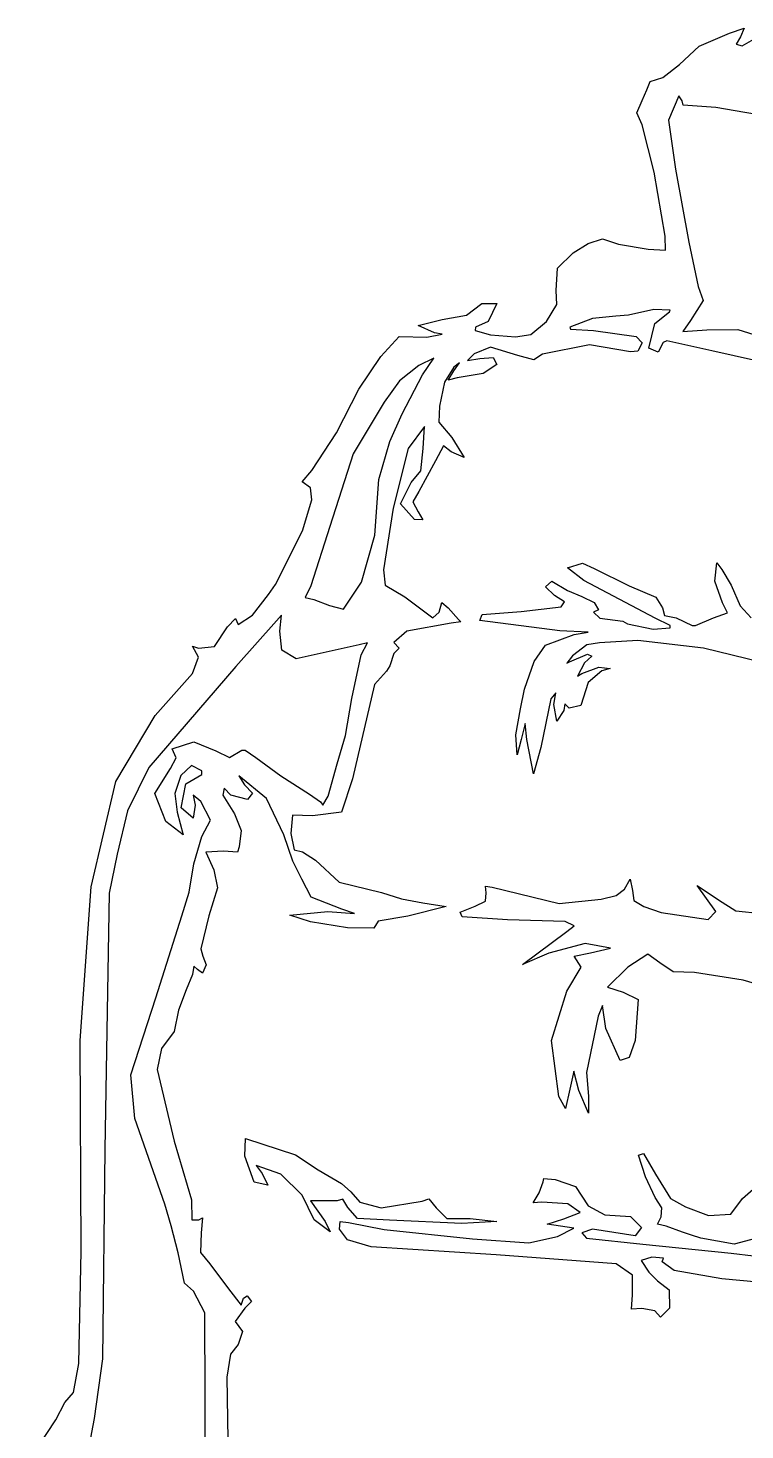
# Model space of a CAD drawing. Header units: centimetres. Extents: x 0 to 27.5, y -5.9 to 8.
# Drawn here: x 20.873 to 22.046, y 4.172 to 6.466 of the extents above; entities that cross this region are included whole.
import ezdxf

# ---------------------------------------------------------------- set-up
doc = ezdxf.new("R2010")
doc.units = ezdxf.units.CM
doc.header["$MEASUREMENT"] = 0
doc.layers.add('digi3 v3_Sketch1', color=7, linetype='Continuous')

msp = doc.modelspace()

# ---------------------------------------------------------------- linework, layer by layer
at = {"layer": 'digi3 v3_Sketch1'}
for p, q in [((21.9709, 6.4369), (22.0205, 6.458)), ((22.0205, 6.458), (22.0441, 6.4665)), ((22.0381, 6.4522), (22.0311, 6.4402)), ((22.0441, 6.4665), (22.0381, 6.4522)), ((22.041, 6.4373), (22.0601, 6.4485)), ((21.9385, 6.4069), (21.9709, 6.4369)), ((22.0311, 6.4402), (22.041, 6.4373)), ((21.9111, 6.3857), (21.9385, 6.4069)), ((21.8851, 6.3651), (21.8907, 6.3791)), ((21.8907, 6.3791), (21.9111, 6.3857)), ((21.8777, 6.3477), (21.8851, 6.3651)), ((21.8688, 6.3277), (21.8777, 6.3477)), ((21.9372, 6.3556), (21.9206, 6.3156)), ((21.9431, 6.3474), (21.9372, 6.3556)), ((21.9443, 6.3402), (21.9431, 6.3474)), ((21.9981, 6.3363), (21.9443, 6.3402)), ((22.2774, 6.2881), (21.9981, 6.3363)), ((21.8772, 6.3078), (21.8688, 6.3277)), ((21.9206, 6.3156), (21.9319, 6.2354)), ((21.8973, 6.2307), (21.8772, 6.3078)), ((21.915, 6.1258), (21.8973, 6.2307)), ((21.9319, 6.2354), (21.9536, 6.116)), ((21.7648, 6.0988), (21.7891, 6.1136)), ((21.7891, 6.1136), (21.8125, 6.1215)), ((21.8125, 6.1215), (21.8388, 6.1129)), ((21.8388, 6.1129), (21.8875, 6.1046)), ((21.8875, 6.1046), (21.9157, 6.1027)), ((21.9157, 6.1027), (21.915, 6.1258)), ((21.9536, 6.116), (21.9693, 6.0433)), ((21.7391, 6.0735), (21.7648, 6.0988)), ((21.7366, 6.0369), (21.7391, 6.0735)), ((21.738, 6.0138), (21.7366, 6.0369)), ((21.9693, 6.0433), (21.977, 6.0203)), ((21.5901, 5.9967), (21.615, 6.0157)), ((21.615, 6.0157), (21.6395, 6.0157)), ((21.6395, 6.0157), (21.6253, 5.9864)), ((21.7212, 5.9863), (21.738, 6.0138)), ((21.977, 6.0203), (21.9566, 5.9877)), ((21.5112, 5.9794), (21.5502, 5.9892)), ((21.5502, 5.9892), (21.5901, 5.9967)), ((21.7963, 5.9913), (21.7591, 5.977)), ((21.8345, 5.9949), (21.7963, 5.9913)), ((21.8552, 5.9967), (21.8345, 5.9949)), ((21.8967, 6.0056), (21.8552, 5.9967)), ((21.9233, 6.0049), (21.8967, 6.0056)), ((21.8981, 5.9828), (21.9219, 6.0022)), ((21.9219, 6.0022), (21.9233, 6.0049)), ((21.5378, 5.9679), (21.5112, 5.9794)), ((21.5502, 5.9655), (21.5378, 5.9679)), ((21.6049, 5.9769), (21.6042, 5.9714)), ((21.6042, 5.9714), (21.6293, 5.9642)), ((21.6253, 5.9864), (21.6049, 5.9769)), ((21.6956, 5.9651), (21.7212, 5.9863)), ((21.7591, 5.977), (21.7602, 5.9737)), ((21.7602, 5.9737), (21.7979, 5.9716)), ((21.7979, 5.9716), (21.8674, 5.9618)), ((21.8886, 5.9423), (21.8981, 5.9828)), ((21.9566, 5.9877), (21.9438, 5.9697)), ((21.9438, 5.9697), (21.9832, 5.9728)), ((21.9832, 5.9728), (22.034, 5.9731)), ((22.034, 5.9731), (22.0931, 5.9545)), ((21.4501, 5.9287), (21.48, 5.9617)), ((21.48, 5.9617), (21.5254, 5.9604)), ((21.5254, 5.9604), (21.5502, 5.9655)), ((21.6293, 5.9444), (21.6029, 5.9334)), ((21.6293, 5.9642), (21.6704, 5.9611)), ((21.6742, 5.9304), (21.6293, 5.9444)), ((21.6704, 5.9611), (21.6956, 5.9651)), ((21.7914, 5.948), (21.7143, 5.9328)), ((21.8586, 5.9367), (21.7914, 5.948)), ((21.8674, 5.9618), (21.8775, 5.9513)), ((21.8775, 5.9513), (21.8706, 5.9375)), ((21.9118, 5.952), (21.9034, 5.9358)), ((21.9178, 5.9547), (21.9118, 5.952)), ((21.9916, 5.9379), (21.9178, 5.9547)), ((21.4141, 5.8755), (21.4501, 5.9287)), ((21.5365, 5.9261), (21.5121, 5.914)), ((21.5179, 5.8987), (21.5365, 5.9261)), ((21.6029, 5.9334), (21.592, 5.9224)), ((21.592, 5.9224), (21.6122, 5.9254)), ((21.6122, 5.9254), (21.6338, 5.927)), ((21.6338, 5.927), (21.6396, 5.9158)), ((21.7001, 5.9234), (21.6742, 5.9304)), ((21.7143, 5.9328), (21.7001, 5.9234)), ((21.8706, 5.9375), (21.8586, 5.9367)), ((21.9034, 5.9358), (21.8886, 5.9423)), ((22.1374, 5.9051), (21.9916, 5.9379)), ((21.5121, 5.914), (21.4805, 5.8891)), ((21.485, 5.8349), (21.5179, 5.8987)), ((21.5694, 5.9117), (21.5544, 5.8868)), ((21.5603, 5.8902), (21.5694, 5.9052)), ((21.5787, 5.9187), (21.5694, 5.9117)), ((21.5694, 5.9052), (21.5787, 5.9187)), ((21.6172, 5.9011), (21.5749, 5.8941)), ((21.6396, 5.9158), (21.6172, 5.9011)), ((21.3777, 5.804), (21.4141, 5.8755)), ((21.4805, 5.8891), (21.4552, 5.8539)), ((21.5544, 5.8868), (21.5459, 5.8477)), ((21.5749, 5.8941), (21.5603, 5.8902)), ((21.4552, 5.8539), (21.4048, 5.7694)), ((21.4648, 5.7899), (21.485, 5.8349)), ((21.5459, 5.8477), (21.5447, 5.8212)), ((21.5212, 5.8143), (21.4947, 5.7785)), ((21.5195, 5.7782), (21.5212, 5.8143)), ((21.5447, 5.8212), (21.5663, 5.7963)), ((21.3371, 5.7421), (21.3777, 5.804)), ((21.4466, 5.7275), (21.4648, 5.7899)), ((21.5524, 5.7826), (21.5396, 5.7579)), ((21.5653, 5.7729), (21.5524, 5.7826)), ((21.5663, 5.7963), (21.5864, 5.7636)), ((21.4048, 5.7694), (21.3668, 5.6507)), ((21.4947, 5.7785), (21.4703, 5.6806)), ((21.5152, 5.7419), (21.5195, 5.7782)), ((21.5864, 5.7636), (21.5653, 5.7729)), ((21.3213, 5.7236), (21.3371, 5.7421)), ((21.4995, 5.7228), (21.5152, 5.7419)), ((21.5396, 5.7579), (21.512, 5.7082)), ((21.3352, 5.7137), (21.3213, 5.7236)), ((21.3374, 5.6944), (21.3352, 5.7137)), ((21.4401, 5.6367), (21.4466, 5.7275)), ((21.4824, 5.6878), (21.4995, 5.7228)), ((21.322, 5.6437), (21.3374, 5.6944)), ((21.512, 5.7082), (21.5025, 5.6911)), ((21.5025, 5.6911), (21.5109, 5.6747)), ((21.4703, 5.6806), (21.4542, 5.5795)), ((21.5048, 5.6621), (21.4824, 5.6878)), ((21.5109, 5.6747), (21.5187, 5.6618)), ((21.3668, 5.6507), (21.3353, 5.5537)), ((21.5187, 5.6618), (21.5048, 5.6621)), ((21.2779, 5.556), (21.322, 5.6437)), ((21.4186, 5.5597), (21.4401, 5.6367)), ((21.4542, 5.5795), (21.4569, 5.5546)), ((21.7554, 5.5831), (21.7797, 5.5908)), ((21.7822, 5.5624), (21.7554, 5.5831)), ((21.7797, 5.5908), (21.7989, 5.5819)), ((21.7989, 5.5819), (21.8562, 5.5534)), ((21.9961, 5.561), (21.9998, 5.591)), ((21.9998, 5.591), (22.008, 5.5803)), ((22.008, 5.5803), (22.0229, 5.5547)), ((21.2665, 5.5395), (21.2779, 5.556)), ((21.3353, 5.5537), (21.3261, 5.5347)), ((21.389, 5.5153), (21.4186, 5.5597)), ((21.4186, 5.5597), (21.4186, 5.5597)), ((21.4569, 5.5546), (21.4891, 5.5355)), ((21.7196, 5.5518), (21.7299, 5.5611)), ((21.7299, 5.5611), (21.7556, 5.5461)), ((21.8985, 5.5008), (21.7822, 5.5624)), ((21.8562, 5.5534), (21.8998, 5.5348)), ((22.0091, 5.5256), (21.9961, 5.561)), ((22.0229, 5.5547), (22.0379, 5.5206)), ((21.24, 5.5056), (21.2665, 5.5395)), ((21.3261, 5.5347), (21.3403, 5.5313)), ((21.3403, 5.5313), (21.366, 5.5213)), ((21.4891, 5.5355), (21.524, 5.5096)), ((21.7342, 5.5376), (21.7196, 5.5518)), ((21.7502, 5.5276), (21.7342, 5.5376)), ((21.7556, 5.5461), (21.7787, 5.536)), ((21.7787, 5.536), (21.799, 5.5262)), ((21.8998, 5.5348), (21.9105, 5.5178)), ((21.366, 5.5213), (21.389, 5.5153)), ((21.524, 5.5096), (21.535, 5.5014)), ((21.535, 5.5014), (21.5454, 5.5106)), ((21.5454, 5.5106), (21.5497, 5.5262)), ((21.5497, 5.5262), (21.5599, 5.5176)), ((21.5599, 5.5176), (21.5773, 5.4983)), ((21.6121, 5.4968), (21.616, 5.5069)), ((21.616, 5.5069), (21.6794, 5.5113)), ((21.6794, 5.5113), (21.745, 5.5192)), ((21.745, 5.5192), (21.7502, 5.5276)), ((21.8061, 5.5142), (21.7976, 5.5107)), ((21.7976, 5.5107), (21.8082, 5.5004)), ((21.799, 5.5262), (21.8061, 5.5142)), ((21.9105, 5.5178), (21.9141, 5.5052)), ((21.9939, 5.5014), (22.0168, 5.5095)), ((22.0168, 5.5095), (22.0091, 5.5256)), ((22.0379, 5.5206), (22.0559, 5.5014)), ((21.1779, 5.4541), (21.1991, 5.4862)), ((21.1991, 5.4862), (21.2124, 5.4999)), ((21.2124, 5.4999), (21.2166, 5.4902)), ((21.2796, 5.4964), (21.2128, 5.4216)), ((21.2166, 5.4902), (21.24, 5.5056)), ((21.2873, 5.5055), (21.2796, 5.4964)), ((21.2848, 5.4795), (21.2873, 5.5055)), ((21.5648, 5.4925), (21.4924, 5.4796)), ((21.5811, 5.4947), (21.5648, 5.4925)), ((21.5773, 5.4983), (21.5811, 5.4947)), ((21.7429, 5.4797), (21.6121, 5.4968)), ((21.8082, 5.5004), (21.8461, 5.4959)), ((21.8461, 5.4959), (21.8536, 5.4913)), ((21.8536, 5.4913), (21.8954, 5.4826)), ((21.8954, 5.4826), (21.9234, 5.4849)), ((21.9234, 5.4888), (21.8985, 5.5008)), ((21.9141, 5.5052), (21.9329, 5.5014)), ((21.9234, 5.4849), (21.9234, 5.4888)), ((21.9329, 5.5014), (21.959, 5.4889)), ((21.959, 5.4889), (21.9648, 5.4889)), ((21.9648, 5.4889), (21.9939, 5.5014)), ((21.2883, 5.4482), (21.2848, 5.4795)), ((21.4924, 5.4796), (21.4711, 5.4606)), ((21.7192, 5.4566), (21.7665, 5.4741)), ((21.7893, 5.4775), (21.7429, 5.4797)), ((21.7665, 5.4741), (21.7893, 5.4775)), ((21.8703, 5.4641), (21.8077, 5.4603)), ((21.978, 5.4517), (21.8703, 5.4641)), ((21.1517, 5.4368), (21.1422, 5.4547)), ((21.1422, 5.4547), (21.1517, 5.4517)), ((21.1517, 5.4517), (21.1779, 5.4541)), ((21.3113, 5.434), (21.2883, 5.4482)), ((21.4146, 5.457), (21.3113, 5.434)), ((21.4024, 5.369), (21.4178, 5.4407)), ((21.4282, 5.46), (21.4146, 5.457)), ((21.4178, 5.4407), (21.4282, 5.46)), ((21.4715, 5.4428), (21.4648, 5.4226)), ((21.4711, 5.4606), (21.4801, 5.4516)), ((21.4801, 5.4516), (21.4715, 5.4428)), ((21.701, 5.4298), (21.7192, 5.4566)), ((21.7634, 5.4392), (21.7543, 5.427)), ((21.7588, 5.4292), (21.7879, 5.4416)), ((21.7869, 5.457), (21.7634, 5.4392)), ((21.7952, 5.4385), (21.7834, 5.4275)), ((21.8077, 5.4603), (21.7869, 5.457)), ((21.7879, 5.4416), (21.7952, 5.4385)), ((22.1822, 5.4012), (21.978, 5.4517)), ((21.2128, 5.4216), (21.0707, 5.2561)), ((21.142, 5.4102), (21.1517, 5.4368)), ((21.4648, 5.4226), (21.4593, 5.414)), ((21.6851, 5.3844), (21.701, 5.4298)), ((21.7543, 5.427), (21.7588, 5.4292)), ((21.7834, 5.4275), (21.7715, 5.4059)), ((21.779, 5.4101), (21.8064, 5.4204)), ((21.8064, 5.4204), (21.8249, 5.4185)), ((21.8249, 5.4185), (21.8113, 5.4147)), ((21.0811, 5.3415), (21.142, 5.4102)), ((21.4593, 5.414), (21.4395, 5.3919)), ((21.7715, 5.4059), (21.779, 5.4101)), ((21.7889, 5.3955), (21.7772, 5.3578)), ((21.8113, 5.4147), (21.7889, 5.3955)), ((21.4395, 5.3919), (21.4035, 5.2375)), ((21.6784, 5.352), (21.6851, 5.3844)), ((21.7363, 5.3786), (21.7283, 5.3685)), ((21.7332, 5.3595), (21.7363, 5.3786)), ((21.3923, 5.3088), (21.4024, 5.369)), ((21.6708, 5.3097), (21.6784, 5.352)), ((21.7283, 5.3685), (21.7117, 5.2891)), ((21.7381, 5.3321), (21.7332, 5.3595)), ((21.7493, 5.3495), (21.7381, 5.3321)), ((21.7512, 5.3607), (21.7493, 5.3495)), ((21.7582, 5.3532), (21.7512, 5.3607)), ((21.7772, 5.3578), (21.7582, 5.3532)), ((21.0168, 5.2335), (21.0811, 5.3415)), ((21.6861, 5.3284), (21.6794, 5.3023)), ((21.6888, 5.3023), (21.6861, 5.3284)), ((21.3784, 5.262), (21.3923, 5.3088)), ((21.6728, 5.2771), (21.6708, 5.3097)), ((21.6794, 5.3023), (21.6728, 5.2771)), ((21.6995, 5.2456), (21.6888, 5.3023)), ((21.1085, 5.287), (21.1444, 5.2982)), ((21.115, 5.2722), (21.1085, 5.287)), ((21.1444, 5.2982), (21.1799, 5.2834)), ((21.1799, 5.2834), (21.2027, 5.2727)), ((21.2027, 5.2727), (21.2225, 5.2848)), ((21.2225, 5.2848), (21.2283, 5.2848)), ((21.2283, 5.2848), (21.2456, 5.2724)), ((21.7117, 5.2891), (21.6995, 5.2456)), ((21.0707, 5.2561), (21.0354, 5.1853)), ((21.0805, 5.2139), (21.106, 5.2547)), ((21.106, 5.2547), (21.115, 5.2722)), ((21.1402, 5.2597), (21.1229, 5.2431)), ((21.1574, 5.251), (21.1402, 5.2597)), ((21.2456, 5.2724), (21.2864, 5.2425)), ((21.3639, 5.2093), (21.3784, 5.262)), ((20.9764, 5.061), (21.0168, 5.2335)), ((21.1229, 5.2431), (21.1128, 5.2136)), ((21.1312, 5.2295), (21.1574, 5.2446)), ((21.1574, 5.2446), (21.1574, 5.251)), ((21.2629, 5.2057), (21.2175, 5.2425)), ((21.2175, 5.2425), (21.2269, 5.2278)), ((21.2864, 5.2425), (21.3331, 5.2127)), ((21.4035, 5.2375), (21.3854, 5.1833)), ((21.0982, 5.1676), (21.0805, 5.2139)), ((21.1128, 5.2136), (21.117, 5.1832)), ((21.1234, 5.1903), (21.1312, 5.2295)), ((21.143, 5.2109), (21.1464, 5.1948)), ((21.1557, 5.2005), (21.143, 5.2109)), ((21.194, 5.2226), (21.1918, 5.2107)), ((21.1918, 5.2107), (21.2108, 5.1804)), ((21.2048, 5.2109), (21.194, 5.2226)), ((21.2319, 5.2036), (21.2048, 5.2109)), ((21.2269, 5.2278), (21.2401, 5.214)), ((21.2401, 5.214), (21.2319, 5.2036)), ((21.3331, 5.2127), (21.3514, 5.2002)), ((21.3554, 5.1948), (21.3639, 5.2093)), ((21.1431, 5.1732), (21.1234, 5.1903)), ((21.1464, 5.1948), (21.1431, 5.1732)), ((21.1712, 5.1702), (21.1557, 5.2005)), ((21.2911, 5.1462), (21.2629, 5.2057)), ((21.3514, 5.2002), (21.3554, 5.1948)), ((21.0354, 5.1853), (21.0186, 5.1143)), ((21.1267, 5.1458), (21.0982, 5.1676)), ((21.117, 5.1832), (21.1267, 5.1458)), ((21.1573, 5.1432), (21.1712, 5.1702)), ((21.2108, 5.1804), (21.2216, 5.1533)), ((21.3054, 5.178), (21.3027, 5.1481)), ((21.3385, 5.177), (21.3054, 5.178)), ((21.3854, 5.1833), (21.3385, 5.177)), ((21.1439, 5.0988), (21.1573, 5.1432)), ((21.2216, 5.1533), (21.2184, 5.1265)), ((21.306, 5.1031), (21.2911, 5.1462)), ((21.3027, 5.1481), (21.308, 5.1213)), ((21.1925, 5.1193), (21.1636, 5.1177)), ((21.1636, 5.1177), (21.1767, 5.089)), ((21.2157, 5.1174), (21.1925, 5.1193)), ((21.2184, 5.1265), (21.2157, 5.1174)), ((21.308, 5.1213), (21.3217, 5.1183)), ((21.3217, 5.1183), (21.3434, 5.1043)), ((21.0186, 5.1143), (21.0058, 5.0503)), ((21.1364, 5.0524), (21.1439, 5.0988)), ((21.3209, 5.0733), (21.306, 5.1031)), ((21.3434, 5.1043), (21.3819, 5.0684)), ((21.1767, 5.089), (21.1828, 5.0591)), ((21.3361, 5.0442), (21.3209, 5.0733)), ((21.8487, 5.0573), (21.8577, 5.0733)), ((21.8577, 5.0733), (21.8619, 5.0547)), ((20.9581, 4.8095), (20.9764, 5.061)), ((21.0058, 5.0503), (20.9983, 4.6309)), ((21.1245, 5.0135), (21.1364, 5.0524)), ((21.1828, 5.0591), (21.1688, 5.0135)), ((21.3819, 5.0684), (21.451, 5.0515)), ((21.451, 5.0515), (21.4838, 5.0411)), ((21.6211, 5.0376), (21.6223, 5.051)), ((21.6223, 5.051), (21.6212, 5.0618)), ((21.6212, 5.0618), (21.6323, 5.0606)), ((21.6323, 5.0606), (21.7415, 5.0339)), ((21.835, 5.0465), (21.8487, 5.0573)), ((21.8619, 5.0547), (21.8637, 5.0388)), ((21.9825, 5.0421), (21.9673, 5.0633)), ((21.9673, 5.0633), (22.0024, 5.0399)), ((21.3864, 5.0243), (21.3361, 5.0442)), ((21.4838, 5.0411), (21.5188, 5.035)), ((21.5567, 5.0287), (21.4944, 5.0127)), ((21.5188, 5.035), (21.5567, 5.0287)), ((21.5798, 5.0197), (21.6041, 5.0292)), ((21.6041, 5.0292), (21.6211, 5.0376)), ((21.7415, 5.0339), (21.8104, 5.041)), ((21.8104, 5.041), (21.835, 5.0465)), ((21.8637, 5.0388), (21.8802, 5.0287)), ((21.8802, 5.0287), (21.9084, 5.0191)), ((21.998, 5.0205), (21.9825, 5.0421)), ((22.0024, 5.0399), (22.0307, 5.0216)), ((21.0818, 4.8791), (21.1245, 5.0135)), ((21.1688, 5.0135), (21.1558, 4.9596)), ((21.301, 5.0148), (21.3632, 5.0204)), ((21.3352, 5.0036), (21.301, 5.0148)), ((21.3957, 4.9936), (21.3352, 5.0036)), ((21.3632, 5.0204), (21.4072, 5.0175)), ((21.4072, 5.0175), (21.3864, 5.0243)), ((21.4454, 5.0049), (21.4387, 4.9933)), ((21.4944, 5.0127), (21.4454, 5.0049)), ((21.5828, 5.0119), (21.5798, 5.0197)), ((21.6573, 5.0069), (21.5828, 5.0119)), ((21.7513, 5.0041), (21.6573, 5.0069)), ((21.7661, 4.9973), (21.7513, 5.0041)), ((21.9084, 5.0191), (21.9856, 5.0077)), ((21.9856, 5.0077), (21.998, 5.0205)), ((22.0307, 5.0216), (22.0729, 5.0175)), ((21.4387, 4.9933), (21.3957, 4.9936)), ((21.6818, 4.9339), (21.7541, 4.988)), ((21.7541, 4.988), (21.7661, 4.9973)), ((21.1558, 4.9596), (21.159, 4.9472)), ((21.7843, 4.9681), (21.7248, 4.9522)), ((21.8254, 4.9605), (21.7843, 4.9681)), ((21.7931, 4.953), (21.8254, 4.9605)), ((21.159, 4.9472), (21.1643, 4.933)), ((21.7248, 4.9522), (21.6818, 4.9339)), ((21.7665, 4.9472), (21.7931, 4.953)), ((21.7776, 4.9295), (21.7665, 4.9472)), ((21.8866, 4.9505), (21.8538, 4.9297)), ((21.9061, 4.9366), (21.8866, 4.9505)), ((21.9281, 4.9218), (21.9061, 4.9366)), ((21.1419, 4.9173), (21.1315, 4.8923)), ((21.1439, 4.9309), (21.1419, 4.9173)), ((21.1504, 4.9256), (21.1439, 4.9309)), ((21.1582, 4.9196), (21.1504, 4.9256)), ((21.1643, 4.933), (21.1582, 4.9196)), ((21.7541, 4.89), (21.7776, 4.9295)), ((21.8538, 4.9297), (21.8206, 4.8969)), ((21.9629, 4.9209), (21.9281, 4.9218)), ((22.0426, 4.9083), (21.9629, 4.9209)), ((21.1315, 4.8923), (21.119, 4.8591)), ((21.729, 4.8092), (21.7541, 4.89)), ((21.8206, 4.8969), (21.8462, 4.8887)), ((21.8462, 4.8887), (21.8711, 4.8765)), ((22.1861, 4.8647), (22.0426, 4.9083)), ((21.041, 4.7533), (21.0818, 4.8791)), ((21.8126, 4.8667), (21.8057, 4.8492)), ((21.8183, 4.8293), (21.8126, 4.8667)), ((21.8711, 4.8765), (21.8659, 4.8094)), ((21.119, 4.8591), (21.1118, 4.8244)), ((21.8057, 4.8492), (21.7864, 4.7572)), ((21.1118, 4.8244), (21.0912, 4.7961)), ((21.8415, 4.7769), (21.8183, 4.8293)), ((20.9597, 4.4646), (20.9581, 4.8095)), ((21.0912, 4.7961), (21.0843, 4.7617)), ((21.741, 4.718), (21.729, 4.8092)), ((21.8659, 4.8094), (21.856, 4.7816)), ((21.856, 4.7816), (21.8415, 4.7769)), ((21.0474, 4.6815), (21.041, 4.7533)), ((21.0843, 4.7617), (21.1118, 4.6449)), ((21.7658, 4.7594), (21.7592, 4.7298)), ((21.7736, 4.7275), (21.7658, 4.7594)), ((21.7864, 4.7572), (21.7895, 4.7184)), ((21.7592, 4.7298), (21.7521, 4.6984)), ((21.7898, 4.6905), (21.7736, 4.7275)), ((21.7521, 4.6984), (21.741, 4.718)), ((21.7895, 4.7184), (21.7898, 4.6905)), ((21.0966, 4.5418), (21.0474, 4.6815)), ((21.1118, 4.6449), (21.1405, 4.5484)), ((21.2277, 4.6203), (21.2288, 4.6491)), ((21.2288, 4.6491), (21.3104, 4.6224)), ((20.9983, 4.6309), (20.9946, 4.2883)), ((21.2427, 4.5773), (21.2277, 4.6203)), ((21.3104, 4.6224), (21.3473, 4.5979)), ((21.8712, 4.622), (21.8799, 4.6244)), ((21.8829, 4.5864), (21.8712, 4.622)), ((21.8799, 4.6244), (21.8995, 4.5904)), ((21.2867, 4.5909), (21.2463, 4.6047)), ((21.2463, 4.6047), (21.2561, 4.5919)), ((21.2561, 4.5919), (21.265, 4.5727)), ((21.3212, 4.5561), (21.2867, 4.5909)), ((21.3473, 4.5979), (21.3855, 4.5755)), ((21.8995, 4.5904), (21.9239, 4.5509)), ((21.265, 4.5727), (21.2427, 4.5773)), ((21.3855, 4.5755), (21.4009, 4.5616)), ((21.7088, 4.5603), (21.7155, 4.5783)), ((21.7155, 4.5783), (21.7165, 4.5835)), ((21.7165, 4.5835), (21.7352, 4.5822)), ((21.7352, 4.5822), (21.7684, 4.5705)), ((21.7684, 4.5705), (21.7889, 4.5391)), ((21.8987, 4.5523), (21.8829, 4.5864)), ((22.0417, 4.5506), (22.0635, 4.5697)), ((21.1405, 4.5484), (21.1409, 4.516)), ((21.3411, 4.5157), (21.3212, 4.5561)), ((21.3484, 4.5471), (21.335, 4.5469)), ((21.335, 4.5469), (21.3591, 4.5132)), ((21.3785, 4.5471), (21.3484, 4.5471)), ((21.3881, 4.55), (21.3785, 4.5471)), ((21.3958, 4.536), (21.3881, 4.55)), ((21.4009, 4.5616), (21.4159, 4.5451)), ((21.4159, 4.5451), (21.4506, 4.5358)), ((21.4506, 4.5358), (21.5174, 4.5467)), ((21.5174, 4.5467), (21.5287, 4.5502)), ((21.5287, 4.5502), (21.5403, 4.5355)), ((21.6993, 4.5438), (21.7088, 4.5603)), ((21.7136, 4.545), (21.6993, 4.5438)), ((21.7559, 4.5422), (21.7136, 4.545)), ((21.9099, 4.5356), (21.8987, 4.5523)), ((21.9239, 4.5509), (21.9486, 4.5372)), ((22.0226, 4.5251), (22.0417, 4.5506)), ((21.1071, 4.5059), (21.0966, 4.5418)), ((21.4117, 4.5183), (21.3958, 4.536)), ((21.5403, 4.5355), (21.5578, 4.5181)), ((21.7491, 4.5175), (21.776, 4.5281)), ((21.776, 4.5281), (21.7559, 4.5422)), ((21.7889, 4.5391), (21.8163, 4.5242)), ((21.8163, 4.5242), (21.8585, 4.5216)), ((21.8585, 4.5216), (21.8766, 4.5034)), ((21.9024, 4.5086), (21.9087, 4.5207)), ((21.9087, 4.5207), (21.9099, 4.5356)), ((21.9486, 4.5372), (21.9861, 4.5232)), ((21.9861, 4.5232), (22.0226, 4.5251)), ((21.1187, 4.4621), (21.1071, 4.5059)), ((21.1409, 4.516), (21.1521, 4.5157)), ((21.1521, 4.5157), (21.1585, 4.519)), ((21.1585, 4.519), (21.156, 4.4945)), ((21.3411, 4.5157), (21.3411, 4.5157)), ((21.367, 4.4963), (21.3411, 4.5157)), ((21.3591, 4.5132), (21.367, 4.4963)), ((21.3822, 4.5005), (21.3833, 4.5133)), ((21.3953, 4.483), (21.3822, 4.5005)), ((21.3833, 4.5133), (21.3971, 4.5113)), ((21.3971, 4.5113), (21.4554, 4.5)), ((21.464, 4.5155), (21.4117, 4.5183)), ((21.4554, 4.5), (21.5998, 4.4847)), ((21.5826, 4.5099), (21.464, 4.5155)), ((21.5578, 4.5181), (21.596, 4.5183)), ((21.6398, 4.5133), (21.5826, 4.5099)), ((21.596, 4.5183), (21.6398, 4.5133)), ((21.7223, 4.5086), (21.7491, 4.5175)), ((21.7441, 4.5058), (21.7223, 4.5086)), ((21.7391, 4.4887), (21.7659, 4.5024)), ((21.7659, 4.5024), (21.7441, 4.5058)), ((21.7964, 4.5005), (21.779, 4.4949)), ((21.8662, 4.4898), (21.7964, 4.5005)), ((21.8766, 4.5034), (21.8662, 4.4898)), ((21.9168, 4.5058), (21.9024, 4.5086)), ((21.9436, 4.4957), (21.9168, 4.5058)), ((21.156, 4.4945), (21.155, 4.4626)), ((21.4344, 4.4715), (21.3953, 4.483)), ((21.5998, 4.4847), (21.6919, 4.4781)), ((21.6919, 4.4781), (21.7391, 4.4887)), ((21.779, 4.4949), (21.7864, 4.4858)), ((21.7864, 4.4858), (21.8785, 4.476)), ((21.8785, 4.476), (22.0229, 4.4613)), ((21.9584, 4.4908), (21.9436, 4.4957)), ((21.9733, 4.486), (21.9584, 4.4908)), ((22.0277, 4.476), (21.9733, 4.486)), ((22.0896, 4.4924), (22.0277, 4.476)), ((20.9562, 4.281), (20.9597, 4.4646)), ((21.1288, 4.4125), (21.1187, 4.4621)), ((21.155, 4.4626), (21.1701, 4.4441)), ((21.6387, 4.4589), (21.4344, 4.4715)), ((21.8351, 4.4438), (21.6387, 4.4589)), ((21.8935, 4.455), (21.876, 4.4494)), ((21.9125, 4.4534), (21.8935, 4.455)), ((21.9101, 4.4473), (21.9125, 4.4534)), ((22.0229, 4.4613), (22.1125, 4.4506)), ((21.1701, 4.4441), (21.2006, 4.4031)), ((21.8616, 4.4253), (21.8351, 4.4438)), ((21.876, 4.4494), (21.8885, 4.4303)), ((21.8885, 4.4303), (21.9024, 4.4162)), ((21.9297, 4.4329), (21.9101, 4.4473)), ((22.008, 4.4194), (21.9297, 4.4329)), ((21.1438, 4.3989), (21.1288, 4.4125)), ((21.8615, 4.3934), (21.8616, 4.4253)), ((21.9024, 4.4162), (21.9214, 4.4014)), ((22.2099, 4.4008), (22.008, 4.4194)), ((21.1623, 4.3635), (21.1438, 4.3989)), ((21.2006, 4.4031), (21.2216, 4.3763)), ((21.2216, 4.3763), (21.2253, 4.3878)), ((21.2253, 4.3878), (21.2312, 4.3913)), ((21.2382, 4.3824), (21.2278, 4.3712)), ((21.2312, 4.3913), (21.2382, 4.3824)), ((21.8601, 4.3699), (21.8615, 4.3934)), ((21.9214, 4.4014), (21.922, 4.3714)), ((21.1625, 4.227), (21.1623, 4.3635)), ((21.2278, 4.3712), (21.2119, 4.3494)), ((21.8771, 4.3709), (21.8601, 4.3699)), ((21.8984, 4.367), (21.8771, 4.3709)), ((21.9077, 4.3568), (21.8984, 4.367)), ((21.922, 4.3714), (21.9077, 4.3568)), ((21.2119, 4.3494), (21.2238, 4.333)), ((21.2238, 4.333), (21.2167, 4.3121)), ((21.2042, 4.2958), (21.1983, 4.2585)), ((21.2167, 4.3121), (21.2042, 4.2958)), ((20.9471, 4.2333), (20.9562, 4.281)), ((20.9946, 4.2883), (20.9813, 4.1907)), ((21.1983, 4.2585), (21.2015, 4.0353)), ((20.9334, 4.217), (20.9471, 4.2333)), ((21.1629, 4.0188), (21.1625, 4.227)), ((20.9184, 4.1888), (20.9334, 4.217)), ((20.873, 4.1198), (20.9184, 4.1888)), ((20.9813, 4.1907), (20.9727, 4.1474))]:
    msp.add_line(p, q, dxfattribs=at)

doc.saveas('drawing.dxf')
